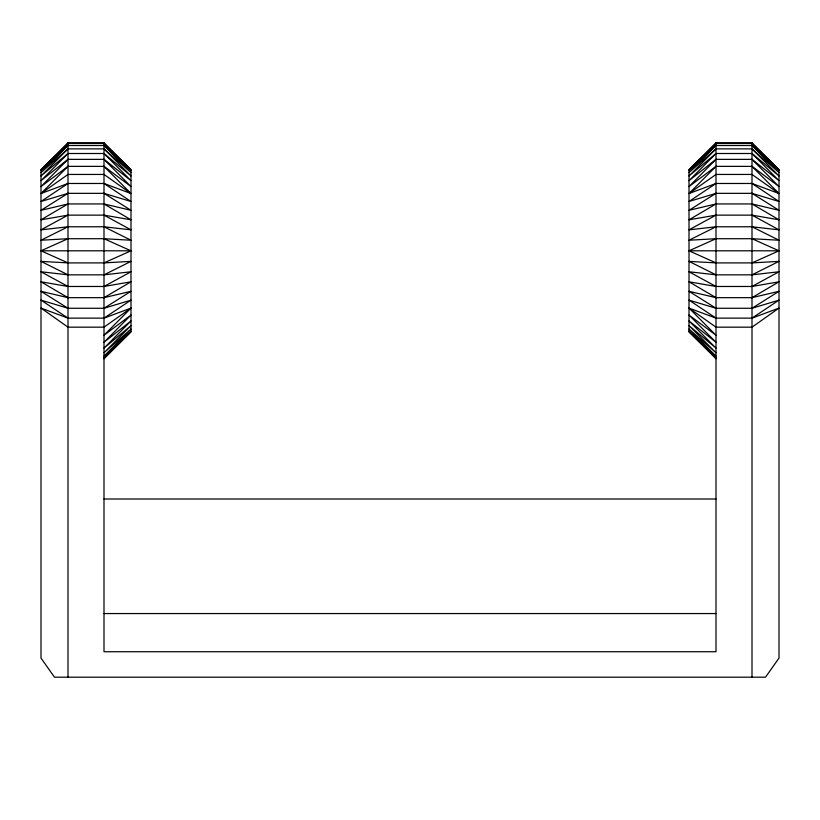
<?xml version="1.0" encoding="UTF-8"?>
<svg xmlns="http://www.w3.org/2000/svg" width="820" height="820" viewBox="0 0 820 820"><rect width="100%" height="100%" fill="white"/><g stroke="black" fill="none" stroke-linecap="round" stroke-linejoin="round"><path stroke-width="1.23" d="M67.998 153.504L41 180.656L67.998 159.357L103.996 159.357L130.995 180.656L103.996 153.504L67.998 153.504L41 175.972L67.998 148.871L103.996 148.871L130.995 172.569L103.996 145.519L67.998 145.519L41 170.498L67.998 143.49L103.996 143.49L130.995 169.812L130.995 331.803L103.996 358.811M67.998 159.357L41 186.55L67.998 166.368L103.996 166.368L130.995 186.55L103.996 159.357M103.996 166.368L130.995 193.53L103.996 183.475L67.998 183.475L41 193.53L67.998 166.368M130.995 308.084L103.996 327.17L67.998 327.17L41 308.084L67.998 318.139L103.996 318.139L130.995 308.084L103.996 335.247L130.995 315.064L103.996 342.258L130.995 320.958L103.996 348.111L130.995 325.642L103.996 352.743L130.995 329.045L103.996 356.095L130.995 331.116L103.996 358.125L130.995 331.803M716.003 153.504L689.005 180.656L716.003 159.357L752.001 159.357L779 180.656L752.001 153.504L716.003 153.504L689.005 175.972L716.003 148.871L752.001 148.871L779 172.569L752.001 145.519L716.003 145.519L689.005 170.498L716.003 143.49L752.001 143.49L779 169.812L779 658.101L765.501 677.197L54.499 677.197L41 658.101L41 169.812L67.998 142.803L103.996 142.803L130.995 169.812M716.003 159.357L689.005 186.55L716.003 166.368L752.001 166.368L779 186.55L752.001 159.357M752.001 166.368L779 193.53L752.001 183.475L716.003 183.475L689.005 193.53L716.003 166.368M67.998 145.519L41 172.569L67.998 148.871M716.003 145.519L689.005 172.569L716.003 148.871M716.003 358.811L689.005 331.803L689.005 169.812L716.003 142.803L752.001 142.803L779 169.812M41 169.812L67.998 143.49M689.005 169.812L716.003 143.49M41 193.53L67.998 174.445L103.996 174.445L130.995 193.53M689.005 193.53L716.003 174.445L752.001 174.445L779 193.53M67.998 183.475L41 201.494L67.998 193.346L103.996 193.346L130.995 201.494L103.996 183.475M103.996 318.139L130.995 300.12L103.996 308.269L67.998 308.269L41 300.12L67.998 318.139M716.003 183.475L689.005 201.494L716.003 193.346L752.001 193.346L779 201.494L752.001 183.475M752.001 318.139L779 300.12L752.001 308.269L716.003 308.269L689.005 300.12L716.003 318.139L752.001 318.139L779 308.084L752.001 327.17L716.003 327.17L689.005 308.084L716.003 318.139M67.998 193.346L41 210.309L67.998 203.944L103.996 203.944L130.995 210.309L103.996 193.346M103.996 308.269L130.995 291.305L103.996 297.67L67.998 297.67L41 291.305L67.998 308.269M716.003 193.346L689.005 210.309L716.003 203.944L752.001 203.944L779 210.309L752.001 193.346M752.001 308.269L779 291.305L752.001 297.67L716.003 297.67L689.005 291.305L716.003 308.269M67.998 203.944L41 219.811L67.998 215.137L103.996 215.137L130.995 219.811L103.996 203.944M103.996 297.67L130.995 281.803L103.996 286.477L67.998 286.477L41 281.803L67.998 297.67M716.003 203.944L689.005 219.811L716.003 215.137L752.001 215.137L779 219.811L752.001 203.944M752.001 297.67L779 281.803L752.001 286.477L716.003 286.477L689.005 281.803L716.003 297.67M67.998 215.137L41 229.846L67.998 226.771L103.996 226.771L130.995 229.846L103.996 215.137M103.996 286.477L130.995 271.768L103.996 274.843L67.998 274.843L41 271.768L67.998 286.477M716.003 215.137L689.005 229.846L716.003 226.771L752.001 226.771L779 229.846L752.001 215.137M752.001 286.477L779 271.768L752.001 274.843L716.003 274.843L689.005 271.768L716.003 286.477M67.998 226.771L41 240.239L67.998 238.712L103.996 238.712L130.995 240.239L103.996 226.771M103.996 274.843L130.995 261.375L103.996 262.902L67.998 262.902L41 261.375L67.998 274.843M716.003 226.771L689.005 240.239L716.003 238.712L752.001 238.712L779 240.239L752.001 226.771M752.001 274.843L779 261.375L752.001 262.902L716.003 262.902L689.005 261.375L716.003 274.843M67.998 262.902L41 250.807L67.998 238.712M103.996 262.902L130.995 250.807L103.996 238.712M716.003 262.902L689.005 250.807L716.003 238.712M752.001 262.902L779 250.807L752.001 238.712M41 250.807L130.995 250.807M689.005 250.807L779 250.807M103.996 499.001L716.003 499.001M103.996 613.555L716.003 613.555M752.001 153.504L779 175.972L752.001 148.871M103.996 153.504L130.995 175.972L103.996 148.871M752.001 145.519L779 170.498L752.001 143.49M103.996 145.519L130.995 170.498L103.996 143.49M689.005 331.803L716.003 358.125L689.005 331.116L716.003 356.095L689.005 329.045L716.003 352.743L689.005 325.642L716.003 348.111L689.005 320.958L716.003 342.258L689.005 315.064L716.003 335.247L689.005 308.084M752.001 142.803L752.001 677.197M716.003 142.803L716.003 651.736L103.996 651.736L103.996 142.803M67.998 142.803L67.998 677.197"/></g></svg>
